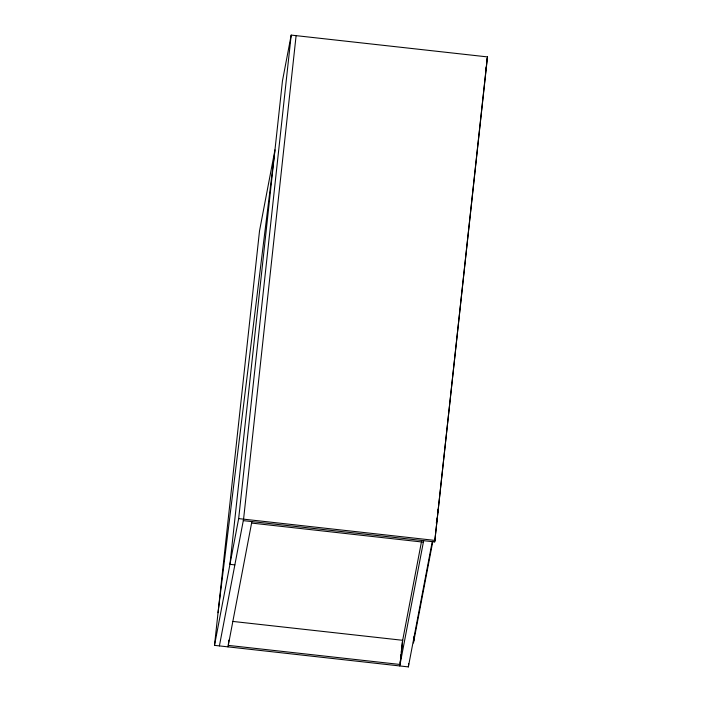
<?xml version="1.0" encoding="UTF-8"?>
<svg xmlns="http://www.w3.org/2000/svg" width="702" height="702" viewBox="0 0 702 702"><rect width="100%" height="100%" fill="white"/><g stroke="black" fill="none" stroke-linecap="round" stroke-linejoin="round"><path stroke-width="1.05" d="M414.092 637.328L413.82 640.127L414.224 636.863M432.248 541.628L408.353 666.9L214.496 645.366L259.521 230.897L274.965 149.877L218.041 612.723M214.496 645.366L238.662 518.611L291.19 35.1L487.504 56.906L434.696 541.9L243.296 520.63M228.843 640.127L228.273 645.384L400.043 664.469L402.676 640.294L233.073 621.454M296.104 35.644L243.576 519.155L219.401 645.91M400.105 662.793L400.333 660.687M400.561 658.59L401.017 654.387M401.254 652.281L402.395 641.768L421.586 541.119M408.353 666.9L408.696 663.75M414.127 636.653L413.434 642.997L432.836 541.277M434.696 541.9L487.223 58.389M291.19 35.1L282.467 80.835L229.94 564.347L234.854 564.891M227.992 646.867L251.878 521.586M486.819 60.512L487.504 56.906M485.494 71.095L486.31 66.848M399.763 665.944L423.657 540.672M437.636 512.469L438.25 509.257M436.302 523.078L437.328 517.725M238.662 518.611L434.986 540.417M251.597 523.069L423.376 542.146"/></g></svg>
